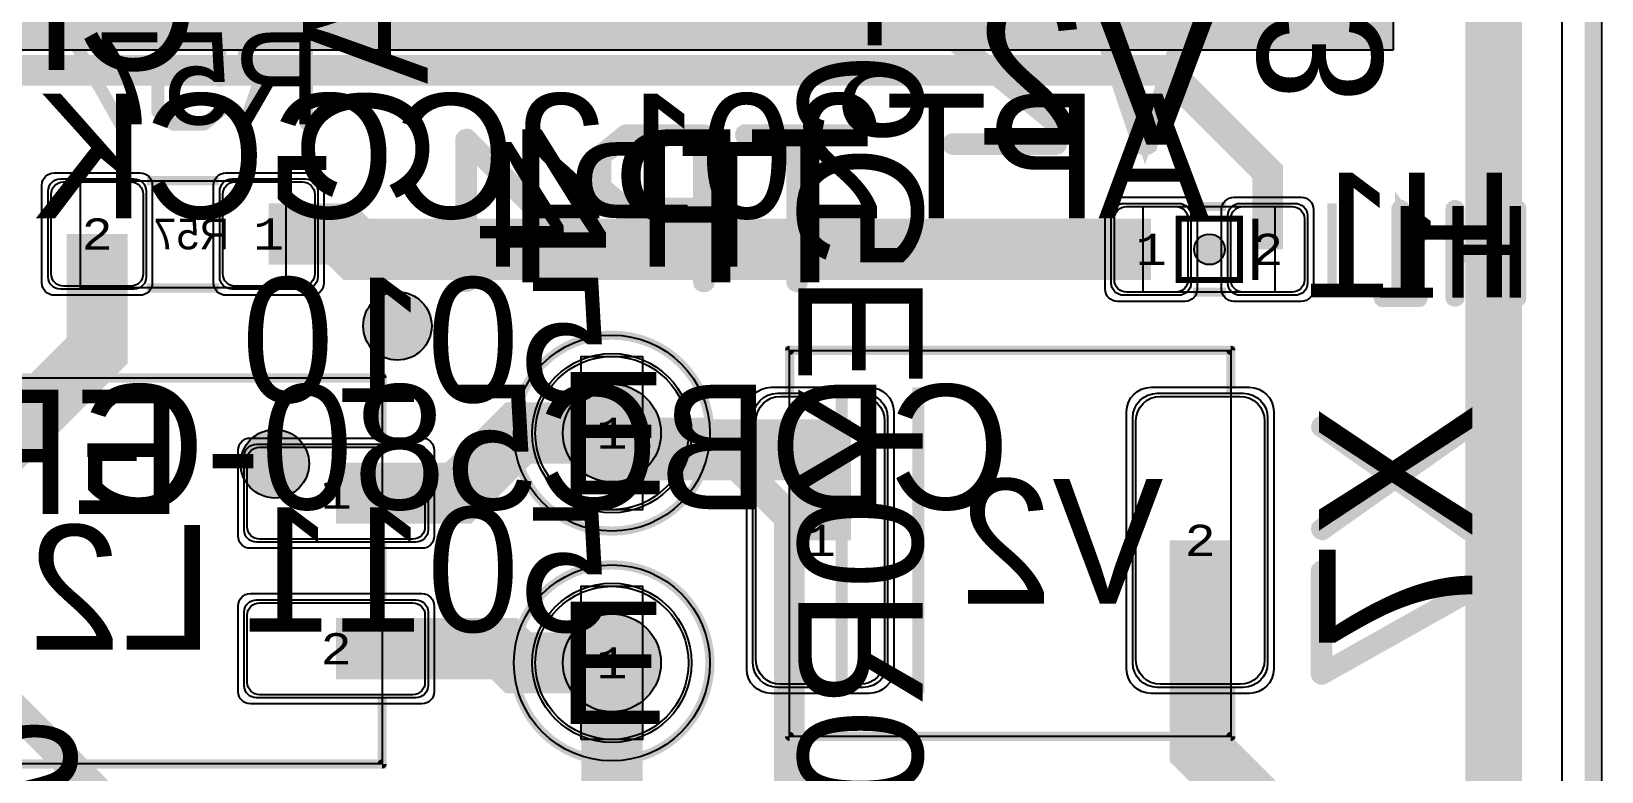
# Model space of a CAD drawing. Extents: x -2 to 260, y -54 to 137.
# Drawn here: x 234.53 to 260.15, y 57.22 to 69.31 of the extents above; entities that cross this region are included whole.
import ezdxf
from ezdxf.enums import TextEntityAlignment as Align

# ---------------------------------------------------------------- set-up
doc = ezdxf.new("R2010")
doc.units = 0
doc.header["$MEASUREMENT"] = 0
for name, color, linetype in [('ASSEMBLY_OUTLINES_BTM', 191, 'CONTINUOUS'), ('ASSEMBLY_PART_NUMBERS_BTM', 191, 'CONTINUOUS'), ('ASSEMBLY_REF_DES_BTM', 191, 'CONTINUOUS'), ('BOARD_OUTLINE', 10, 'CONTINUOUS'), ('DRILL_DRAWING', 21, 'CONTINUOUS'), ('GENERATED_SILKSCREEN_BTM', 255, 'CONTINUOUS'), ('MANUFACTURING_OUTLINES', 10, 'CONTINUOUS'), ('PART_HOLES_LAYER_BOTTOM', 30, 'CONTINUOUS'), ('PART_HOLES_LAYER_TOP', 30, 'CONTINUOUS'), ('PART_PADS_LAYER_BOTTOM', 230, 'CONTINUOUS'), ('PART_PADS_LAYER_TOP', 150, 'CONTINUOUS'), ('PART_PADS_SMD_BTM', 230, 'CONTINUOUS'), ('PIN_NUMBERS_BTM', 8, 'CONTINUOUS'), ('PIN_NUMBERS_TOP', 8, 'CONTINUOUS'), ('PLACEMENT_OUTLINES_BTM', 222, 'CONTINUOUS'), ('PLANE_DATA_LAYER_TOP', 150, 'CONTINUOUS'), ('PLANE_SHAPES_LAYER_TOP', 150, 'CONTINUOUS'), ('ROUTE_BORDER', 151, 'CONTINUOUS'), ('SILKSCREEN_OUTLINES_BTM', 211, 'CONTINUOUS'), ('SILKSCREEN_REF_DES_BTM', 211, 'CONTINUOUS'), ('SOLDERMASK_PADS_BTM', 102, 'CONTINUOUS'), ('SOLDERMASK_PADS_TOP', 102, 'CONTINUOUS'), ('SOLDERPASTE_PADS_BTM', 254, 'CONTINUOUS'), ('TRACES_LAYER_BOTTOM', 230, 'CONTINUOUS'), ('TRACES_LAYER_TOP', 150, 'CONTINUOUS')]:
    doc.layers.add(name, color=color, linetype=linetype)
doc.styles.add('COURIER_NEW', font='COUR.TTF')
doc.styles.add('VERIBEST_GERBER_0', font='txt')

msp = doc.modelspace()

# ---------------------------------------------------------------- hatches: boundary and pattern name
at = {"layer": 'ASSEMBLY_OUTLINES_BTM'}
h = msp.add_hatch(color=256, dxfattribs=at)
edge = h.paths.add_edge_path()
edge.add_arc((253.75, 65.75), 0.25, 0, 360)
h = msp.add_hatch(color=256, dxfattribs=at)
edge = h.paths.add_edge_path()
edge.add_arc((238.5, 62.25), 0.559017, 0, 360)
at = {"layer": 'GENERATED_SILKSCREEN_BTM'}
h = msp.add_hatch(color=256, dxfattribs=at)
edge = h.paths.add_edge_path()
edge.add_arc((240.5, 64.5), 0.559017, 0, 360)
at = {"layer": 'PART_HOLES_LAYER_BOTTOM'}
h = msp.add_hatch(color=256, dxfattribs=at)
edge = h.paths.add_edge_path()
edge.add_arc((244, 62.75), 0.8, 0, 360)
h = msp.add_hatch(color=256, dxfattribs=at)
edge = h.paths.add_edge_path()
edge.add_arc((244, 59), 0.8, 0, 360)
at = {"layer": 'PART_HOLES_LAYER_TOP'}
h = msp.add_hatch(color=256, dxfattribs=at)
edge = h.paths.add_edge_path()
edge.add_arc((244, 62.75), 0.8, 0, 360)
h = msp.add_hatch(color=256, dxfattribs=at)
edge = h.paths.add_edge_path()
edge.add_arc((244, 59), 0.8, 0, 360)
at = {"layer": 'PLANE_DATA_LAYER_TOP'}
h = msp.add_hatch(color=256, dxfattribs=at)
h.paths.add_polyline_path([(256.75, 69.0762, -0.414213562), (256.6738, 69), (217.28156, 69.000002, -0.198913366), (217.227678, 69.02232), (212.250002, 73.999998, 0.207684346), (212.249996, 74), (207.000004, 74, 0.207684346), (206.999998, 73.999998), (203.022321, 70.022318, -0.198913366), (202.968439, 70), (194.250004, 70, 0.207684346), (194.249998, 69.999998), (191.000002, 66.750002), (191, 66.749996), (190.999998, 50.03156), (190.999998, 50.031559, -0.198909956), (190.97768, 49.977678), (189.272322, 48.27232, -0.198913366), (189.21844, 48.250002), (151.316201, 48.25, -0.396375402), (151.240144, 48.321533, 0.969816636), (140.75, 48), (140.75, 47.999999, 0.169411863), (141.889093, 44.734583, -0.169411131), (141.905626, 44.687188), (141.905626, 44.687187, -0.198909956), (141.883308, 44.633306), (141.272322, 44.02232, -0.198913366), (141.21844, 44.000002), (111.601695, 44, -0.683758196), (111.550167, 44.132336, 0.210053478), (113.25, 47.999999), (113.25, 48, 1.564143144), (104.59963, 44.000002), (104.599633, 44, -0.307107077), (104.647644, 43.929206), (104.647644, 43.929205, -0.198909956), (104.625326, 43.875324), (98.000002, 37.250002), (98, 37.249996), (98, 12.5762, -0.414213562), (97.9238, 12.5), (94.8262, 12.5, -0.414213562), (94.75, 12.5762), (94.75, 30.249996), (94.749997, 30.250001), (85.000002, 39.999998, 0.207684346), (84.999996, 40), (40.825655, 40, -0.410029908), (40.749463, 40.07511, 0.545155528), (33.263933, 44.75, 0.208175495), (30.499999, 41.600779, 0.074019), (30.250537, 40.07511, -0.410029908), (30.174345, 40), (27.53156, 40.000002, -0.198913366), (27.477678, 40.02232), (22.77232, 44.727678, -0.198909956), (22.750002, 44.781559), (22.750002, 100.46844, -0.198909956), (22.77232, 100.522321), (29.477679, 107.227682, -0.198913366), (29.531561, 107.25), (31.75, 107.25), (46.25, 107.249998), (50.8488, 107.249998, -0.414213562), (50.925, 107.173798), (50.925, 107.170941, -0.393991976), (50.854094, 107.094925, 28.750872735), (51.145906, 107.094925, -0.393991976), (51.075, 107.170941), (51.075, 107.173798, -0.414213562), (51.1512, 107.249998), (52.71844, 107.249998, -0.198913366), (52.772322, 107.22768), (59.499998, 100.500002, 0.207684346), (59.500004, 100.5), (80.499996, 100.5, 0.207684346), (80.500002, 100.500002), (84.5, 104.500001), (86.9, 106.900002), (87.477678, 107.47768, -0.198913366), (87.53156, 107.499998), (91.71844, 107.499998, -0.198913366), (91.772322, 107.47768), (95.06, 104.190001), (98.749998, 100.500002, 0.207684346), (98.750004, 100.5), (117.999996, 100.5, 0.207684346), (118.000002, 100.500002), (122.5, 105.000001), (124.9, 107.400002), (124.977678, 107.47768, -0.198913366), (125.03156, 107.499998), (129.71844, 107.499998, -0.198913366), (129.772322, 107.47768), (136.749998, 100.500002, 0.207684346), (136.750004, 100.5), (156.749996, 100.5, 0.207684346), (156.750002, 100.500002), (160.5, 104.250001), (160.75, 104.500001), (162.9, 106.650002), (163.727678, 107.47768, -0.198913366), (163.78156, 107.499998), (172.96844, 107.499998, -0.198913366), (173.022322, 107.47768), (173.75, 106.750002), (184.5, 96.000001), (193.5, 87), (193.749998, 86.750002, 0.207684346), (193.750004, 86.75), (209.999996, 86.75, 0.207684346), (210.000002, 86.750002), (211.999998, 88.749998), (212, 88.750004), (212.000002, 97.46844), (212.000002, 97.468441, -0.198909956), (212.02232, 97.522322), (212.477678, 97.97768, -0.198913366), (212.53156, 97.999998), (214.96844, 97.999998, -0.198913366), (215.022322, 97.97768), (215.47768, 97.522322, -0.198909956), (215.499998, 97.468441), (215.499998, 97.46844), (215.5, 88.750004), (215.500003, 88.749999), (217.499998, 86.750002, 0.207684346), (217.500004, 86.75), (231.999996, 86.75, 0.207684346), (232.000002, 86.750002), (244.977678, 99.72768, -0.198913366), (245.03156, 99.749998), (250.71844, 99.749998, -0.198913366), (250.772322, 99.72768), (251.22768, 99.272322, -0.198909956), (251.249998, 99.218441), (251.249998, 94.531559, -0.198909956), (251.22768, 94.477678), (250.772322, 94.02232, -0.198913366), (250.71844, 94.000002), (248.500004, 94, 0.207684346), (248.499998, 93.999998), (243.750002, 89.250002), (243.75, 89.249996), (243.75, 82.500004), (243.750003, 82.499999), (245.1, 81.150001), (247.499998, 78.750002, 0.207684346), (247.500004, 78.75), (256.6738, 78.75, -0.414213562), (256.75, 78.6738)], flags=0)
h.paths.add_polyline_path([(31.75, 81, -1), (42.25, 81, -1)], flags=0)
h.paths.add_polyline_path([(48.9, 57, -1), (53.1, 57, -1)], flags=0)
h.paths.add_polyline_path([(46.5, 95, -1), (55.5, 95, -1)], flags=0)
h.paths.add_polyline_path([(46.25, 67, -1), (55.75, 67, -1)], flags=0)
h.paths.add_polyline_path([(64.75, 81, -1), (75.25, 81, -1)], flags=0)
h.paths.add_polyline_path([(64.511376, 48, -1), (75.488624, 48, -1)], flags=0)
h.paths.add_polyline_path([(86.9, 57, -1), (91.1, 57, -1)], flags=0)
h.paths.add_polyline_path([(86.9, 105, -1), (91.1, 105, -1)], flags=0)
h.paths.add_polyline_path([(84.5, 67, -1), (93.5, 67, -1)], flags=0)
h.paths.add_polyline_path([(84.5, 95, -1), (93.5, 95, -1)], flags=0)
h.paths.add_polyline_path([(95.06, 14.19, -1), (97.76, 14.19, -1)], flags=0)
h.paths.add_polyline_path([(95.06, 18, -1), (97.76, 18, -1)], flags=0)
h.paths.add_polyline_path([(95.06, 21.81, -1), (97.76, 21.81, -1)], flags=0)
h.paths.add_polyline_path([(102.75, 81, -1), (113.25, 81, -1)], flags=0)
h.paths.add_polyline_path([(124.9, 57, -1), (129.1, 57, -1)], flags=0)
h.paths.add_polyline_path([(124.9, 105, -1), (129.1, 105, -1)], flags=0)
h.paths.add_polyline_path([(122.5, 67, -1), (131.5, 67, -1)], flags=0)
h.paths.add_polyline_path([(122.5, 95, -1), (131.5, 95, -1)], flags=0)
h.paths.add_polyline_path([(140.75, 81, -1), (151.25, 81, -1)], flags=0)
h.paths.add_polyline_path([(162.9, 57, -1), (167.1, 57, -1)], flags=0)
h.paths.add_polyline_path([(162.9, 105, -1), (167.1, 105, -1)], flags=0)
h.paths.add_polyline_path([(160.75, 95, -1), (169.25, 95, -1)], flags=0)
h.paths.add_polyline_path([(160.5, 67, -1), (169.5, 67, -1)], flags=0)
h.paths.add_polyline_path([(173.75, 81, -1), (184.25, 81, -1)], flags=0)
h.paths.add_polyline_path([(188.6, 48.8, 0.414213562), (189.5, 49.7), (189.5, 52.3, 0.414213562), (188.6, 53.2), (185.4, 53.2, 0.414213562), (184.5, 52.3), (184.5, 49.7, 0.414213562), (185.4, 48.8)], flags=0)
h.paths.add_polyline_path([(188.6, 56.3, 0.414213562), (189.5, 57.2), (189.5, 59.8, 0.414213562), (188.6, 60.7), (185.4, 60.7, 0.414213562), (184.5, 59.8), (184.5, 57.2, 0.414213562), (185.4, 56.3)], flags=0)
h.paths.add_polyline_path([(188.6, 63.55, 0.414213562), (189.5, 64.45), (189.5, 67.05, 0.414213562), (188.6, 67.95), (185.4, 67.95, 0.414213562), (184.5, 67.05), (184.5, 64.45, 0.414213562), (185.4, 63.55)], flags=0)
h.paths.add_polyline_path([(195.913742, 73.56043, 0.233034355), (196.5, 74.749999), (196.5, 74.75, 1), (193.5, 74.75), (193.5, 74.749999, 0.233034355), (194.086258, 73.56043, -0.492832038), (194.086258, 73.43957, 0.233034355), (193.5, 72.250001), (193.5, 72.25, 1), (196.5, 72.25), (196.5, 72.250001, 0.233034355), (195.913742, 73.43957, -0.492832038)], flags=0)
h.paths.add_polyline_path([(212.2, 90.25, -1), (215.2, 90.25, -1)], flags=0)
h.paths.add_polyline_path([(212.2, 95.75, -1), (215.2, 95.75, -1)], flags=0)
h.paths.add_polyline_path([(218.75, 71, -1), (222.25, 71, -1)], flags=0)
h.paths.add_polyline_path([(246.6, 97.575, -1), (250.4, 97.575, -1)], flags=0)
h.paths.add_polyline_path([(247.75, 76.95, -1), (250.75, 76.95, -1)], flags=0)
h.paths.add_polyline_path([(249.312143, 71.584474, 3.137153567), (249.312143, 72.915526, -0.516570245), (249.187857, 72.915526, 0.516575837), (247.312143, 72.915526, -0.516570245), (247.187857, 72.915526, 3.137153567), (247.187857, 71.584474, -0.516570245), (247.312143, 71.584474, 0.516575837), (249.187857, 71.584474, -0.516570245)], flags=0)
h.paths.add_polyline_path([(253.25, 76.95, -1), (256.25, 76.95, -1)], flags=0)
at = {"layer": 'PLANE_SHAPES_LAYER_TOP'}
msp.add_hatch(color=256, dxfattribs=at).paths.add_polyline_path([(256.75, 69), (217.25, 69), (215, 71.25), (215, 74), (256.75, 74)], flags=0)
at = {"layer": 'SILKSCREEN_OUTLINES_BTM'}
h = msp.add_hatch(color=256, dxfattribs=at)
edge = h.paths.add_edge_path()
edge.add_arc((240.5, 64.5), 0.559017, 0, 360)

# ---------------------------------------------------------------- linework, layer by layer
at = {"layer": 'ASSEMBLY_OUTLINES_BTM'}
for points in [[(235.33, 65.12), (235.33, 66.87), (238.68, 66.87), (238.68, 65.12)], [(252.67, 65.05), (252.67, 66.45), (254.82, 66.45), (254.82, 65.05)], [(246.9, 57.8), (246.9, 64.1), (254.1, 64.1), (254.1, 57.8)], [(243.5, 61.5), (243.5, 64), (244.5, 64), (244.5, 61.5)], [(230.75, 57.35), (230.75, 63.65), (240.25, 63.65), (240.25, 57.35)], [(243.5, 57.75), (243.5, 60.25), (244.5, 60.25), (244.5, 57.75)]]:
    msp.add_lwpolyline(points, close=True, dxfattribs=at)
at = {"layer": 'ASSEMBLY_OUTLINES_BTM', "const_width": 0.1}
msp.add_lwpolyline([(253.25, 65.25), (253.25, 66.25), (254.25, 66.25), (254.25, 65.25)], close=True, dxfattribs=at)
at = {"layer": 'ASSEMBLY_OUTLINES_BTM'}
for points, const_width in [([(254.5, 65.25), (254.5, 66.25)], 0.1), ([(247.75, 58.5), (247.75, 63.5)], 0.2)]:
    msp.add_lwpolyline(points, dxfattribs=dict(at, const_width=const_width))
for centre, radius in [((253.75, 65.75), 0.25), ((244, 62.75), 1.6), ((238.5, 62.25), 0.559017), ((244, 59), 1.6)]:
    msp.add_circle(centre, radius, dxfattribs=at)
at = {"layer": 'BOARD_OUTLINE', "const_width": 0.25}
msp.add_lwpolyline([(0, 1.5), (0, 118.5, -0.414213562), (1.5, 120), (258.5, 120, -0.414213562), (260, 118.5), (260, 1.5, -0.414213562), (258.5, 0), (1.5, 0, -0.414213562)], format="xyb", close=True, dxfattribs=at)
at = {"layer": 'GENERATED_SILKSCREEN_BTM'}
for points, const_width in [([(251.81, 69.85), (252.6175, 67.4525), (252.625, 67.4375), (252.64, 67.4275), (252.65, 67.42), (252.665, 67.4175)], 0.25), ([(253.4925, 69.8825), (252.7, 67.525), (251.9025, 69.8825)], 0.25), ([(252.665, 67.4175), (252.7325, 67.4175), (252.7475, 67.42), (252.76, 67.4275), (252.775, 67.4375), (252.7775, 67.4525), (253.59, 69.85)], 0.25), ([(249.515, 69.525), (249.515, 69.1825), (249.5175, 69.1725), (249.5225, 69.1575), (249.525, 69.145), (249.5325, 69.14), (251.1975, 67.7875), (251.1975, 67.52), (249.565, 67.52), (249.5475, 67.515), (249.5325, 67.505), (249.525, 67.4875), (249.5225, 67.4675), (249.525, 67.45), (249.5325, 67.4325), (249.5475, 67.4225), (249.565, 67.4175), (251.25, 67.4175), (251.27, 67.4225), (251.2825, 67.435), (251.295, 67.4475), (251.3, 67.4675), (251.3, 67.81), (251.2975, 67.8175), (251.2925, 67.835), (251.2875, 67.8425), (251.285, 67.8475), (251.2775, 67.8525), (249.615, 69.2075), (249.615, 69.5)], 0.25), ([(236.00625, 67.8095), (236.00925, 67.799), (236.00775, 67.7885), (236.00175, 67.7795), (235.99275, 67.7735), (235.98225, 67.7705), (235.97175, 67.769), (235.96275, 67.772), (235.95525, 67.781), (235.14675, 69.2195), (235.14375, 69.227), (235.14375, 69.233), (235.14375, 69.239), (235.14675, 69.245), (235.15125, 69.254), (235.15725, 69.26), (235.16475, 69.263), (235.17225, 69.2645), (236.18475, 69.2645), (236.19525, 69.2615), (236.20425, 69.254), (236.20875, 69.245), (236.21025, 69.233), (236.20875, 69.2225), (236.20425, 69.212), (236.19525, 69.2045), (236.18475, 69.203), (235.22325, 69.203), (236.00625, 67.8095)], 0.15), ([(237.34875, 68.7485), (237.35475, 68.747), (237.35925, 68.7455), (237.36525, 68.7425), (237.56925, 68.5775), (237.56925, 69.203), (236.58975, 69.203), (236.57925, 69.206), (236.57025, 69.212), (236.56575, 69.2225), (236.56425, 69.233), (236.56575, 69.245), (236.57025, 69.254), (236.57925, 69.2615), (236.58975, 69.2645), (237.60225, 69.2645), (237.61275, 69.2615), (237.62175, 69.254), (237.62925, 69.245), (237.63225, 69.2345), (237.63225, 68.513), (237.63075, 68.5025), (237.62625, 68.495), (237.62025, 68.4905), (237.60975, 68.4875), (237.60375, 68.4845), (237.59625, 68.483), (237.58875, 68.4845), (237.58275, 68.489), (237.33825, 68.6885), (236.85375, 68.6885), (236.61975, 68.498), (236.61975, 68.015), (236.85375, 67.8275), (237.33825, 67.8275), (237.58275, 68.0255), (237.59325, 68.03), (237.60225, 68.03), (237.61275, 68.024), (237.62025, 68.0165), (237.62625, 68.006), (237.62925, 67.9955), (237.62775, 67.9895), (237.62625, 67.985), (237.62325, 67.9805), (237.61875, 67.9775), (237.36525, 67.7705), (237.36075, 67.7675), (237.35475, 67.7675), (237.34875, 67.7645), (236.84325, 67.7645), (236.84025, 67.7645), (236.83725, 67.766), (236.83575, 67.766), (236.83275, 67.7675), (236.82975, 67.7675), (236.82375, 67.7705), (236.57025, 67.9775), (236.56575, 67.982), (236.56425, 67.985), (236.56125, 67.994), (236.55975, 68), (236.55975, 68.513), (236.56125, 68.519), (236.56425, 68.528), (236.56425, 68.531), (236.56725, 68.5325), (236.56875, 68.5355), (236.57025, 68.5385), (236.82375, 68.7425), (236.83125, 68.7455), (236.83725, 68.747), (236.84325, 68.7485), (237.34875, 68.7485)], 0.15), ([(237.98625, 68.6945), (237.98175, 68.6975), (237.98025, 68.705), (237.97725, 68.7125), (237.97575, 68.72), (237.97575, 69.029), (237.97725, 69.0365), (237.98025, 69.041), (237.98025, 69.0455), (237.98175, 69.047), (237.98475, 69.0485), (237.98625, 69.0515), (238.24125, 69.2585), (238.24875, 69.2615), (238.25475, 69.263), (238.26075, 69.2645), (239.01675, 69.2645), (239.03025, 69.2615), (239.03925, 69.254), (239.04675, 69.245), (239.04975, 69.2345), (239.04975, 67.7945), (239.04675, 67.7825), (239.03925, 67.775), (239.03025, 67.7705), (239.01975, 67.769), (239.00775, 67.7705), (238.99725, 67.775), (238.98975, 67.7825), (238.98675, 67.7945), (238.98675, 68.4845), (238.28175, 68.4845), (238.03575, 67.7855), (238.02975, 67.775), (238.01925, 67.769), (238.00875, 67.7675), (237.99825, 67.7705), (237.98925, 67.775), (237.98175, 67.7825), (237.97875, 67.793), (237.98025, 67.805), (238.22625, 68.504), (237.98625, 68.6945)], 0.15), ([(238.98675, 69.203), (238.26975, 69.203), (238.03575, 69.014), (238.03575, 68.735), (238.26975, 68.5445), (238.98675, 68.5445), (238.98675, 69.203)], 0.15), ([(241.67125, 65.2175), (241.66875, 65.1975), (241.65625, 65.185), (241.63875, 65.1775), (241.62125, 65.175), (241.60375, 65.1775), (241.58875, 65.185), (241.57625, 65.1975), (241.57125, 65.2175), (241.57125, 65.975), (241.45375, 65.975), (241.43625, 65.98), (241.42125, 65.99), (241.41375, 66.0075), (241.41125, 66.025), (241.41375, 66.045), (241.42125, 66.0625), (241.43625, 66.075), (241.45375, 66.0775), (241.57125, 66.0775), (241.57125, 67.5475), (241.57375, 67.56), (241.58125, 67.57), (241.59125, 67.58), (241.60375, 67.5875), (241.61875, 67.5925), (241.63375, 67.595), (241.64625, 67.5925), (241.65875, 67.5825), (243.17625, 66.065), (243.18625, 66.05), (243.19125, 66.035), (243.18875, 66.02), (243.17875, 66.0025), (243.17375, 65.99), (243.16375, 65.9825), (243.15375, 65.9775), (243.14125, 65.975), (241.67125, 65.975), (241.67125, 65.2175)], 0.25), ([(243.01625, 66.0775), (241.67125, 67.4175), (241.67125, 66.0775), (243.01625, 66.0775)], 0.25), ([(243.78125, 66.7175), (243.77375, 66.7225), (243.77125, 66.735), (243.76625, 66.7475), (243.76375, 66.76), (243.76375, 67.275), (243.76625, 67.2875), (243.77125, 67.295), (243.77125, 67.3025), (243.77375, 67.305), (243.77875, 67.3075), (243.78125, 67.3125), (244.20625, 67.6575), (244.21875, 67.6625), (244.22875, 67.665), (244.23875, 67.6675), (245.49875, 67.6675), (245.52125, 67.6625), (245.53625, 67.65), (245.54875, 67.635), (245.55375, 67.6175), (245.55375, 65.2175), (245.54875, 65.1975), (245.53625, 65.185), (245.52125, 65.1775), (245.50375, 65.175), (245.48375, 65.1775), (245.46625, 65.185), (245.45375, 65.1975), (245.44875, 65.2175), (245.44875, 66.3675), (244.23875, 66.3675), (244.22125, 66.37), (244.21625, 66.3725), (244.21125, 66.3725), (244.20625, 66.375), (243.78125, 66.7175)], 0.25), ([(245.44875, 67.565), (244.25375, 67.565), (243.86375, 67.25), (243.86375, 66.785), (244.25375, 66.4675), (245.44875, 66.4675), (245.44875, 67.565)], 0.25), ([(247.07125, 65.2175), (247.06875, 65.2), (247.05625, 65.185), (247.03875, 65.1775), (247.02125, 65.175), (247.00625, 65.1775), (246.98875, 65.185), (246.97625, 65.2), (246.97125, 65.2175), (246.97125, 67.565), (246.17875, 67.565), (246.16125, 67.57), (246.14625, 67.58), (246.13875, 67.5975), (246.13625, 67.615), (246.13875, 67.635), (246.14625, 67.6525), (246.16125, 67.665), (246.17875, 67.6675), (247.86625, 67.6675), (247.88375, 67.665), (247.89875, 67.6525), (247.90625, 67.635), (247.90875, 67.615), (247.90625, 67.5975), (247.89875, 67.58), (247.88375, 67.57), (247.86625, 67.565), (247.07125, 67.565), (247.07125, 65.2175)], 0.25), ([(257.16475, 64.996), (257.17675, 64.993), (257.18425, 64.987), (257.18725, 64.9765), (257.18875, 64.9645), (257.18725, 64.954), (257.18425, 64.9435), (257.17675, 64.936), (257.16475, 64.9345), (256.57975, 64.9345), (256.56925, 64.936), (256.56025, 64.9435), (256.55575, 64.954), (256.55425, 64.9645), (256.55575, 64.9765), (256.56025, 64.987), (256.56925, 64.993), (256.57975, 64.996), (256.84375, 64.996), (256.84375, 66.4045), (256.84525, 66.415), (256.84975, 66.4225), (256.85725, 66.427), (256.86775, 66.4285), (256.87525, 66.43), (256.88275, 66.43), (256.88875, 66.427), (256.89475, 66.421), (257.18725, 66.01), (257.19025, 66.004), (257.19175, 65.9995), (257.19175, 65.989), (257.18725, 65.98), (257.17975, 65.9725), (257.17075, 65.9665), (257.16025, 65.9635), (257.15425, 65.9635), (257.14975, 65.965), (257.14225, 65.974), (256.90225, 66.31), (256.90225, 64.996), (257.16475, 64.996)], 0.25), ([(255.75, 65), (255.75, 66.5)], 0.15), ([(258.79975, 64.9645), (258.79675, 64.9525), (258.78925, 64.945), (258.78025, 64.9405), (258.76975, 64.939), (258.75775, 64.9405), (258.74725, 64.945), (258.73975, 64.9525), (258.73675, 64.9645), (258.73675, 65.6545), (257.78725, 65.6545), (257.78725, 64.9645), (257.78575, 64.9525), (257.77825, 64.945), (257.76775, 64.9405), (257.75725, 64.939), (257.74675, 64.9405), (257.73775, 64.945), (257.73025, 64.9525), (257.72725, 64.9645), (257.72725, 66.4045), (257.73025, 66.415), (257.73775, 66.424), (257.74675, 66.4285), (257.75725, 66.43), (257.76775, 66.4285), (257.77825, 66.424), (257.78575, 66.415), (257.78725, 66.4045), (257.78725, 65.7145), (258.73675, 65.7145), (258.73675, 66.4045), (258.73975, 66.415), (258.74725, 66.424), (258.75775, 66.4285), (258.76975, 66.43), (258.78025, 66.4285), (258.78925, 66.424), (258.79675, 66.415), (258.79975, 66.4045), (258.79975, 64.9645)], 0.25), ([(249, 58.5), (249, 63.5)], 0.2), ([(258.0075, 61.2175), (256.87, 62.02), (258.0075, 62.82), (258.0175, 62.8275), (258.0225, 62.835), (258.025, 62.845), (258.025, 62.8525), (258.02, 62.87), (258.0125, 62.885), (258, 62.8975), (257.9825, 62.9075), (257.965, 62.91), (257.9475, 62.9025), (256.78, 62.085), (255.6125, 62.9025), (255.595, 62.91), (255.5775, 62.9075), (255.56, 62.9), (255.5475, 62.8875), (255.54, 62.87), (255.535, 62.8525), (255.5375, 62.835), (255.55, 62.82), (256.69, 62.02), (255.55, 61.2175), (255.5375, 61.205), (255.535, 61.1875), (255.54, 61.17), (255.5475, 61.155), (255.56, 61.14), (255.5775, 61.1325), (255.595, 61.1275), (255.6125, 61.135), (256.78, 61.96), (257.9475, 61.135), (257.9675, 61.1275), (257.985, 61.1325), (258.0025, 61.14), (258.015, 61.155), (258.025, 61.17), (258.0275, 61.1875), (258.0225, 61.205), (258.0075, 61.2175)], 0.25), ([(257.955, 60.205), (257.9725, 60.21), (257.99, 60.2075), (258.005, 60.195), (258.015, 60.1825), (258.02, 60.165), (258.0225, 60.1475), (258.015, 60.1325), (258.0025, 60.12), (255.605, 58.7725), (255.5925, 58.7675), (255.5825, 58.7675), (255.5725, 58.7675), (255.5625, 58.7725), (255.5475, 58.78), (255.5375, 58.79), (255.5325, 58.8025), (255.53, 58.815), (255.53, 60.5025), (255.535, 60.52), (255.5475, 60.5325), (255.5625, 60.5425), (255.5825, 60.545), (255.6, 60.5425), (255.6175, 60.5325), (255.63, 60.52), (255.6325, 60.5025), (255.6325, 58.9), (257.955, 60.205)], 0.25)]:
    msp.add_lwpolyline(points, dxfattribs=dict(at, const_width=const_width))
at = {"layer": 'GENERATED_SILKSCREEN_BTM', "const_width": 0.15}
for points in [[(237.583844, 66.870005, 0.000011642), (237.583836, 66.869995), (236.416164, 66.869995, 0.000011642), (236.416156, 66.870005), (237.583844, 66.870005)], [(254.019515, 66.450005, 0.000011097), (254.019508, 66.449995), (253.480492, 66.449995, 0.000011097), (253.480485, 66.450005), (254.019515, 66.450005)], [(237.592098, 65.119995), (236.407902, 65.119995, 0.000012231), (236.407911, 65.120005), (237.592089, 65.120005, 0.000012231), (237.592098, 65.119995)], [(254.019515, 65.049995), (253.480485, 65.049995, 0.000011097), (253.480492, 65.050005), (254.019508, 65.050005, 0.000011097), (254.019515, 65.049995)], [(254.100005, 63.475), (254.099995, 63.475), (254.099995, 64.099995), (246.900005, 64.099995), (246.900005, 63.475), (246.899995, 63.475), (246.899995, 64.1, -0.414213562), (246.9, 64.100005), (254.1, 64.100005, -0.414213562), (254.100005, 64.1), (254.100005, 63.475)], [(240.250005, 62.645), (240.249995, 62.645), (240.249995, 63.649995), (230.750005, 63.649995), (230.750005, 62.645), (230.749995, 62.645), (230.749995, 63.65, -0.414213562), (230.75, 63.650005), (240.25, 63.650005, -0.414213562), (240.250005, 63.65), (240.250005, 62.645)], [(240.250005, 57.35, -0.414213562), (240.25, 57.349995), (230.75, 57.349995, -0.414213562), (230.749995, 57.35), (230.749995, 58.355), (230.750005, 58.355), (230.750005, 57.350005), (240.249995, 57.350005), (240.249995, 58.355), (240.250005, 58.355), (240.250005, 57.35)], [(254.100005, 57.8, -0.414213562), (254.1, 57.799995), (246.9, 57.799995, -0.414213562), (246.899995, 57.8), (246.899995, 58.525), (246.900005, 58.525), (246.900005, 57.800005), (254.099995, 57.800005), (254.099995, 58.525), (254.100005, 58.525), (254.100005, 57.8)]]:
    msp.add_lwpolyline(points, format="xyb", dxfattribs=at)
for points in [[(242.4, 62.75, -1), (245.6, 62.75, -1)], [(242.4, 59, -1), (245.6, 59, -1)]]:
    msp.add_lwpolyline(points, format="xyb", close=True, dxfattribs=at)
msp.add_lwpolyline([(240.249995, 60.105), (240.249995, 60.895), (240.250005, 60.895), (240.250005, 60.105)], close=True, dxfattribs=at)
at = {"layer": 'GENERATED_SILKSCREEN_BTM'}
msp.add_circle((240.5, 64.5), 0.559017, dxfattribs=at)
at = {"layer": 'MANUFACTURING_OUTLINES'}
msp.add_lwpolyline([(260.150405, 1.5, -0.414213562), (258.5, -0.150405), (1.5, -0.150405, -0.414213562), (-0.150405, 1.5), (-0.150405, 118.5, -0.414213562), (1.5, 120.150405), (258.5, 120.150405, -0.414213562), (260.150405, 118.5)], format="xyb", close=True, dxfattribs=at)
at = {"layer": 'PART_HOLES_LAYER_BOTTOM'}
for centre in [(244, 62.75), (244, 59)]:
    msp.add_circle(centre, 0.8, dxfattribs=at)
at = {"layer": 'PART_HOLES_LAYER_TOP'}
for centre in [(244, 62.75), (244, 59)]:
    msp.add_circle(centre, 0.8, dxfattribs=at)
at = {"layer": 'PART_PADS_LAYER_BOTTOM'}
for centre in [(244, 62.75), (244, 59)]:
    msp.add_circle(centre, 1.25, dxfattribs=at)
at = {"layer": 'PART_PADS_LAYER_TOP'}
for centre in [(244, 62.75), (244, 59)]:
    msp.add_circle(centre, 1.25, dxfattribs=at)
at = {"layer": 'PART_PADS_SMD_BTM'}
for points in [[(235, 65.1, -0.414213562), (234.8, 65.3), (234.8, 66.7, -0.414213562), (235, 66.9), (236.2, 66.9, -0.414213562), (236.4, 66.7), (236.4, 65.3, -0.414213562), (236.2, 65.1)], [(237.8, 65.1, -0.414213562), (237.6, 65.3), (237.6, 66.7, -0.414213562), (237.8, 66.9), (239, 66.9, -0.414213562), (239.2, 66.7), (239.2, 65.3, -0.414213562), (239, 65.1)], [(253.25, 66.5, -0.414213562), (253.45, 66.3), (253.45, 65.2, -0.414213562), (253.25, 65), (252.35, 65, -0.414213562), (252.15, 65.2), (252.15, 66.3, -0.414213562), (252.35, 66.5)], [(255.15, 66.5, -0.414213562), (255.35, 66.3), (255.35, 65.2, -0.414213562), (255.15, 65), (254.25, 65, -0.414213562), (254.05, 65.2), (254.05, 66.3, -0.414213562), (254.25, 66.5)], [(248.1, 63.4, -0.414213562), (248.5, 63), (248.5, 59, -0.414213562), (248.1, 58.6), (246.7, 58.6, -0.414213562), (246.3, 59), (246.3, 63, -0.414213562), (246.7, 63.4)], [(254.3, 63.4, -0.414213562), (254.7, 63), (254.7, 59, -0.414213562), (254.3, 58.6), (252.9, 58.6, -0.414213562), (252.5, 59), (252.5, 63, -0.414213562), (252.9, 63.4)], [(241, 61.17, -0.414213562), (240.8, 60.97), (238.2, 60.97, -0.414213562), (238, 61.17), (238, 62.37, -0.414213562), (238.2, 62.57), (240.8, 62.57, -0.414213562), (241, 62.37)], [(241, 58.63, -0.414213562), (240.8, 58.43), (238.2, 58.43, -0.414213562), (238, 58.63), (238, 59.83, -0.414213562), (238.2, 60.03), (240.8, 60.03, -0.414213562), (241, 59.83)]]:
    msp.add_lwpolyline(points, format="xyb", close=True, dxfattribs=at)
at = {"layer": 'PLACEMENT_OUTLINES_BTM'}
for points in [[(235.33, 65.12), (235.33, 66.87), (238.68, 66.87), (238.68, 65.12)], [(252.67, 65.05), (252.67, 66.45), (254.82, 66.45), (254.82, 65.05)], [(246.9, 57.8), (246.9, 64.1), (254.1, 64.1), (254.1, 57.8)], [(230.75, 57.35), (230.75, 63.65), (240.25, 63.65), (240.25, 57.35)]]:
    msp.add_lwpolyline(points, close=True, dxfattribs=at)
for centre in [(244, 62.75), (244, 59)]:
    msp.add_circle(centre, 1.6, dxfattribs=at)
at = {"layer": 'PLANE_SHAPES_LAYER_TOP'}
msp.add_lwpolyline([(256.75, 69), (217.25, 69), (215, 71.25), (215, 74), (256.75, 74)], close=True, dxfattribs=at)
at = {"layer": 'ROUTE_BORDER'}
msp.add_lwpolyline([(0.635, 0.635), (0.635, 119.5), (259.5, 119.5), (259.5, 0.635)], close=True, dxfattribs=at)
at = {"layer": 'SILKSCREEN_OUTLINES_BTM'}
for points in [[(235.33, 65.12), (235.33, 66.87), (238.68, 66.87), (238.68, 65.12)], [(252.67, 65.05), (252.67, 66.45), (254.82, 66.45), (254.82, 65.05)], [(246.9, 57.8), (246.9, 64.1), (254.1, 64.1), (254.1, 57.8)], [(230.75, 57.35), (230.75, 63.65), (240.25, 63.65), (240.25, 57.35)]]:
    msp.add_lwpolyline(points, close=True, dxfattribs=at)
for points, const_width in [([(255.75, 65), (255.75, 66.5)], 0.15), ([(249, 58.5), (249, 63.5)], 0.2)]:
    msp.add_lwpolyline(points, dxfattribs=dict(at, const_width=const_width))
for centre, radius in [((240.5, 64.5), 0.559017), ((244, 62.75), 1.6), ((244, 59), 1.6)]:
    msp.add_circle(centre, radius, dxfattribs=at)
at = {"layer": 'SOLDERMASK_PADS_BTM'}
for points in [[(234.9, 65, -0.414213562), (234.7, 65.2), (234.7, 66.8, -0.414213562), (234.9, 67), (236.3, 67, -0.414213562), (236.5, 66.8), (236.5, 65.2, -0.414213562), (236.3, 65)], [(237.7, 65, -0.414213562), (237.5, 65.2), (237.5, 66.8, -0.414213562), (237.7, 67), (239.1, 67, -0.414213562), (239.3, 66.8), (239.3, 65.2, -0.414213562), (239.1, 65)], [(253.35, 66.6, -0.414213562), (253.55, 66.4), (253.55, 65.1, -0.414213562), (253.35, 64.9), (252.25, 64.9, -0.414213562), (252.05, 65.1), (252.05, 66.4, -0.414213562), (252.25, 66.6)], [(255.25, 66.6, -0.414213562), (255.45, 66.4), (255.45, 65.1, -0.414213562), (255.25, 64.9), (254.15, 64.9, -0.414213562), (253.95, 65.1), (253.95, 66.4, -0.414213562), (254.15, 66.6)], [(248.2, 63.5, -0.414213562), (248.6, 63.1), (248.6, 58.9, -0.414213562), (248.2, 58.5), (246.6, 58.5, -0.414213562), (246.2, 58.9), (246.2, 63.1, -0.414213562), (246.6, 63.5)], [(254.4, 63.5, -0.414213562), (254.8, 63.1), (254.8, 58.9, -0.414213562), (254.4, 58.5), (252.8, 58.5, -0.414213562), (252.4, 58.9), (252.4, 63.1, -0.414213562), (252.8, 63.5)], [(241.1, 61.07, -0.414213562), (240.9, 60.87), (238.1, 60.87, -0.414213562), (237.9, 61.07), (237.9, 62.47, -0.414213562), (238.1, 62.67), (240.9, 62.67, -0.414213562), (241.1, 62.47)], [(241.1, 58.53, -0.414213562), (240.9, 58.33), (238.1, 58.33, -0.414213562), (237.9, 58.53), (237.9, 59.93, -0.414213562), (238.1, 60.13), (240.9, 60.13, -0.414213562), (241.1, 59.93)]]:
    msp.add_lwpolyline(points, format="xyb", close=True, dxfattribs=at)
for centre in [(244, 62.75), (244, 59)]:
    msp.add_circle(centre, 1.3, dxfattribs=at)
at = {"layer": 'SOLDERMASK_PADS_TOP'}
for centre in [(244, 62.75), (244, 59)]:
    msp.add_circle(centre, 1.3, dxfattribs=at)
at = {"layer": 'SOLDERPASTE_PADS_BTM'}
for points in [[(235.05, 65.15, -0.414213562), (234.85, 65.35), (234.85, 66.65, -0.414213562), (235.05, 66.85), (236.15, 66.85, -0.414213562), (236.35, 66.65), (236.35, 65.35, -0.414213562), (236.15, 65.15)], [(237.85, 65.15, -0.414213562), (237.65, 65.35), (237.65, 66.65, -0.414213562), (237.85, 66.85), (238.95, 66.85, -0.414213562), (239.15, 66.65), (239.15, 65.35, -0.414213562), (238.95, 65.15)], [(253.2, 66.45, -0.414213562), (253.4, 66.25), (253.4, 65.25, -0.414213562), (253.2, 65.05), (252.4, 65.05, -0.414213562), (252.2, 65.25), (252.2, 66.25, -0.414213562), (252.4, 66.45)], [(255.1, 66.45, -0.414213562), (255.3, 66.25), (255.3, 65.25, -0.414213562), (255.1, 65.05), (254.3, 65.05, -0.414213562), (254.1, 65.25), (254.1, 66.25, -0.414213562), (254.3, 66.45)], [(248.05, 63.35, -0.414213562), (248.45, 62.95), (248.45, 59.05, -0.414213562), (248.05, 58.65), (246.75, 58.65, -0.414213562), (246.35, 59.05), (246.35, 62.95, -0.414213562), (246.75, 63.35)], [(254.25, 63.35, -0.414213562), (254.65, 62.95), (254.65, 59.05, -0.414213562), (254.25, 58.65), (252.95, 58.65, -0.414213562), (252.55, 59.05), (252.55, 62.95, -0.414213562), (252.95, 63.35)], [(240.95, 61.22, -0.414213562), (240.75, 61.02), (238.25, 61.02, -0.414213562), (238.05, 61.22), (238.05, 62.32, -0.414213562), (238.25, 62.52), (240.75, 62.52, -0.414213562), (240.95, 62.32)], [(240.95, 58.68, -0.414213562), (240.75, 58.48), (238.25, 58.48, -0.414213562), (238.05, 58.68), (238.05, 59.78, -0.414213562), (238.25, 59.98), (240.75, 59.98, -0.414213562), (240.95, 59.78)]]:
    msp.add_lwpolyline(points, format="xyb", close=True, dxfattribs=at)
at = {"layer": 'TRACES_LAYER_BOTTOM'}
for points, const_width in [([(257.5, 26.1), (257.5, 27.15), (258.176173, 27.826173), (258.176173, 102.573827), (244.25, 116.5), (242.85, 116.5)], 0.5), ([(225.25, 67.6), (226.243534, 67.6), (227.317722, 68.674188), (253.040666, 68.674188), (254.7, 67.014854), (254.7, 65.75)], 0.5), ([(235.6, 66), (235.6, 64.095), (233.275, 61.77), (231.5, 61.77)], 1), ([(252.8, 65.75), (239.828549, 65.75), (239.578549, 66), (238.4, 66)], 1), ([(239.5, 61.77), (241.495, 61.77), (242.475, 62.75), (244, 62.75)], 1), ([(244, 62.75), (244.272182, 62.477818), (247.4, 62.477818), (247.4, 61)], 1), ([(253.6, 61), (253.6, 57.6), (255, 56.2), (255, 54.2)], 1), ([(239.5, 59.23), (242.245, 59.23), (242.475, 59), (244, 59)], 1), ([(233.59, 29.02), (238.805179, 34.235179), (238.805179, 53.699821), (233.275, 59.23), (231.5, 59.23)], 0.5), ([(244, 59), (244, 56.820421), (241.667968, 54.488389), (241.667968, 46.714213), (243.086035, 45.296146), (249.278533, 45.296146)], 1)]:
    msp.add_lwpolyline(points, dxfattribs=dict(at, const_width=const_width))
at = {"layer": 'TRACES_LAYER_TOP', "const_width": 0.5}
for points in [[(242.85, 111), (248.045653, 111), (258.60021, 100.445443), (258.60021, 23.254247), (255.867569, 20.521606), (250.933656, 20.521606), (248.41205, 18), (247.5, 18)], [(250, 36.75), (246.893873, 39.856127), (246.893873, 61.381127), (245.525, 62.75), (244, 62.75)]]:
    msp.add_lwpolyline(points, dxfattribs=at)

# ---------------------------------------------------------------- texts
at = {"layer": 'ASSEMBLY_PART_NUMBERS_BTM', "style": 'VERIBEST_GERBER_0', "text_generation_flag": 2}
for s, p in [('C3225X7T2J104K160AC', (238.96, 97)), ('0039281083', (254.54, 83.25)), ('ERJ-6GEY0R00V', (247.04, 75))]:
    msp.add_text(s, height=2.032, rotation=90, dxfattribs=at).set_placement(p, align=Align.TOP_LEFT)
for s, p in [('CRCW251275K0JNEG', (237.25, 70.71)), ('APT2012CGCK', (253.75, 68.29)), ('5010', (244, 65.29)), ('CDBC580-G', (250.5, 63.54)), ('ERJ-8GEYJ103V', (237, 63.46)), ('5011', (244, 61.54)), ('SRF0905-202Y', (235.5, 57.96))]:
    msp.add_text(s, height=2.032, dxfattribs=at).set_placement(p, align=Align.TOP_LEFT)
at = {"layer": 'ASSEMBLY_REF_DES_BTM', "style": 'VERIBEST_GERBER_0', "text_generation_flag": 2}
for s, height, p in [('TP4', 2.032, (246.75, 67.5)), ('H1', 2.032, (258.75, 67)), ('R57', 0.5, (237.75, 66.25)), ('V2', 2.032, (253, 62)), ('L2', 2.032, (237.5, 61.25))]:
    msp.add_text(s, height=height, dxfattribs=at).set_placement(p, align=Align.TOP_LEFT)
at = {"layer": 'DRILL_DRAWING', "style": 'VERIBEST_GERBER_0'}
for p in [(244, 62.75), (244, 59)]:
    msp.add_text('E', height=2, dxfattribs=at).set_placement(p, align=Align.MIDDLE_CENTER)
at = {"layer": 'PIN_NUMBERS_BTM', "style": 'COURIER_NEW'}
for s, p in [('2', (235.6, 66)), ('1', (238.4, 66)), ('1', (252.8, 65.75)), ('2', (254.7, 65.75)), ('1', (244, 62.75)), ('1', (239.5, 61.77)), ('1', (247.4, 61)), ('2', (253.6, 61)), ('2', (239.5, 59.23)), ('1', (244, 59))]:
    msp.add_text(s, height=0.508, dxfattribs=at).set_placement(p, align=Align.MIDDLE_CENTER)
at = {"layer": 'PIN_NUMBERS_TOP', "style": 'COURIER_NEW'}
for s, p in [('2', (235.6, 66)), ('1', (238.4, 66)), ('1', (252.8, 65.75)), ('2', (254.7, 65.75)), ('1', (244, 62.75)), ('1', (239.5, 61.77)), ('1', (247.4, 61)), ('2', (253.6, 61)), ('2', (239.5, 59.23)), ('1', (244, 59))]:
    msp.add_text(s, height=0.508, dxfattribs=at).set_placement(p, align=Align.MIDDLE_CENTER)
at = {"layer": 'SILKSCREEN_REF_DES_BTM', "style": 'VERIBEST_GERBER_0', "text_generation_flag": 2}
for s, height, p in [('V2', 2.5, (254, 69.96)), ('R57', 1.5, (239.25, 69.29)), ('TP4', 2.5, (248.25, 67.71)), ('H1', 1.5, (259, 66.46))]:
    msp.add_text(s, height=height, dxfattribs=at).set_placement(p, align=Align.TOP_LEFT)
msp.add_text('X7', height=2.5, rotation=90, dxfattribs=at).set_placement((255.54, 63.25), align=Align.TOP_LEFT)

doc.saveas('drawing.dxf')
